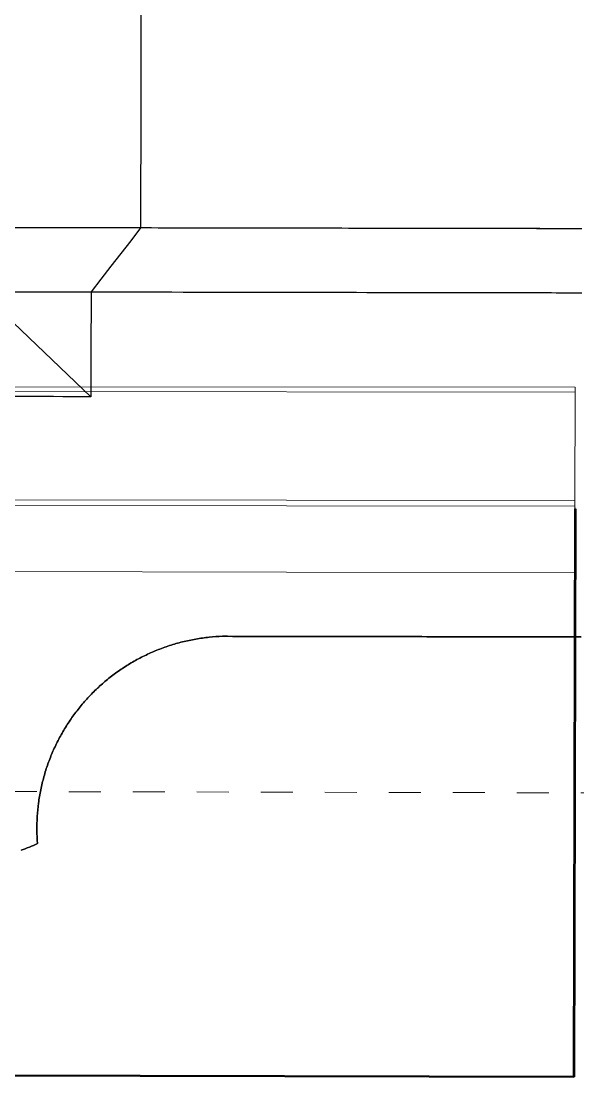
# Model space of a CAD drawing. Header units: metres. Extents: x -1161 to -1081, y 0 to 563.
# Drawn here: x -1103.134 to -1101.395, y 507.691 to 510.989 of the extents above; entities that cross this region are included whole.
import ezdxf

# ---------------------------------------------------------------- set-up
doc = ezdxf.new("R2010")
doc.units = ezdxf.units.M
doc.linetypes.add('JacobsDash', pattern=[0.0045, 0.003, -0.0015])
doc.linetypes.add('JacobsGridLine', pattern=[0.0145, 0.01, -0.001, 0.0025, -0.001])
for name, color, linetype, lineweight in [('A-FLOR', 7, 'Continuous', 50), ('A-FLOR-HDLN', 7, 'JacobsDash', 18), ('A-GENM', 7, 'Continuous', 35), ('S-BEAM', 7, 'Continuous', 50), ('S-BEAM-HDLN', 7, 'JacobsDash', 18), ('S-GRID', 7, 'Continuous', 9)]:
    doc.layers.add(name, color=color, linetype=linetype, lineweight=lineweight)

# ---------------------------------------------------------------- blocks, each defined once
blk = doc.blocks.new('Top of Pavement - RL A - Top of Pavement - RL A-68818558-DRG-2873121 - DECK SLAB GENERAL ARRANGEMENT PLAN')
at = {"layer": 'A-GENM', "color": 9, "lineweight": 25, "true_color": 0xbebebe}
for points, knots in [([(110.3333, -4.4877), (110.2974, -4.3517), (110.2057, -4.0041), (110.0581, -3.445), (109.8906, -2.8102), (109.7232, -2.1755), (109.5557, -1.5407), (109.4161, -1.0118), (109.3044, -0.5886), (109.2207, -0.2712), (109.1369, 0.0461), (109.0253, 0.4693), (108.8858, 0.9981), (108.7183, 1.6327), (108.5509, 2.2673), (108.3834, 2.9019), (108.216, 3.5365), (108.0485, 4.1711), (107.8811, 4.8057), (107.7136, 5.4403), (107.5462, 6.0749), (107.3787, 6.7095), (107.2392, 7.2383), (107.1276, 7.6614), (107.0438, 7.9787), (106.9601, 8.296), (106.8485, 8.7191), (106.7089, 9.2479), (106.5415, 9.8825), (106.4237, 10.3291), (106.3617, 10.564), (106.3555, 10.5875)], [0.3379871, 0.3379871, 0.3379871, 0.3379871, 0.3409091, 0.3454545, 0.35, 0.3545455, 0.3590909, 0.3636364, 0.3659091, 0.3681818, 0.3704545, 0.3727273, 0.3772727, 0.3818182, 0.3863636, 0.3909091, 0.3954545, 0.4, 0.4045455, 0.4090909, 0.4136364, 0.4181818, 0.4227273, 0.425, 0.4272727, 0.4295455, 0.4318182, 0.4363636, 0.4409091, 0.4454545, 0.4459581, 0.4459581, 0.4459581, 0.4459581]), ([(109.3524, -1.5539), (109.3555, -1.5654), (109.4143, -1.7886), (109.529, -2.2232), (109.6965, -2.858), (109.864, -3.4927), (110.0118, -4.0529), (110.1038, -4.4016), (110.14, -4.5387)], [0.64066111, 0.64066111, 0.64066111, 0.64066111, 0.64090909, 0.64545455, 0.65, 0.65454545, 0.65909091, 0.66203663, 0.66203663, 0.66203663, 0.66203663])]:
    blk.add_open_spline(points, degree=3, knots=knots, dxfattribs=at)
blk = doc.blocks.new('T2DPAA-T2D-C3S-RS-M3D-100334_rvt-1-DRG-2873121 - DECK SLAB GENERAL ARRANGEMENT PLAN')
at = {"layer": 'A-GENM', "color": 254, "lineweight": 25, "true_color": 0xd1d1d1}
blk.add_line((-1104.0525, 510.8953), (-1102.9163, 509.8158), dxfattribs=at)
at = {"layer": 'A-GENM', "color": 9, "lineweight": 25, "true_color": 0xbebebe, "flags": 128}
for points in [[(-1102.7562, 513.9168), (-1102.7567, 513.5197), (-1102.7573, 513.1226), (-1102.7578, 512.7256), (-1102.7583, 512.3285), (-1102.7588, 511.9314), (-1102.7593, 511.5344), (-1102.7598, 511.1373), (-1102.7603, 510.7403), (-1102.7608, 510.3432)], [(-1102.7608, 510.3432), (-1102.7919, 510.3033), (-1102.8229, 510.2634), (-1102.8539, 510.2234), (-1102.8849, 510.1835), (-1102.9159, 510.1436)], [(-1102.9159, 510.1436), (-1102.9159, 510.078), (-1102.916, 510.0125), (-1102.9161, 509.9469), (-1102.9162, 509.8813), (-1102.9163, 509.8158)]]:
    blk.add_lwpolyline(points, dxfattribs=at)
at = {"layer": 'A-GENM', "color": 9, "lineweight": 25, "true_color": 0xbebebe}
blk.add_open_spline([(-1101.3818, 510.3408), (-1101.4768, 510.3409), (-1101.7541, 510.3414), (-1102.2138, 510.3422), (-1102.5785, 510.3429), (-1102.7608, 510.3432)], degree=3, knots=[0.7479316, 0.7479316, 0.7479316, 0.7479316, 0.8, 0.9, 1, 1, 1, 1], dxfattribs=at)
for points in [[(-1102.9159, 510.1436), (-1102.7235, 510.1433), (-1102.3388, 510.1426), (-1101.9542, 510.1419), (-1101.7618, 510.1416)], [(-1101.7618, 510.1416), (-1101.6353, 510.1413), (-1101.5087, 510.1411), (-1101.3822, 510.1409)], [(-1102.9163, 509.8158), (-1103.072, 509.8163), (-1103.3835, 509.8173), (-1103.8507, 509.8188), (-1104.318, 509.8203), (-1104.6295, 509.8214), (-1104.7852, 509.8218)], [(-1102.5048, 509.0674), (-1102.5189, 509.0669), (-1102.5329, 509.066), (-1102.5469, 509.0645)], [(-1102.3803, 509.0671), (-1102.4218, 509.0672), (-1102.4633, 509.0673), (-1102.5048, 509.0674)], [(-1102.2558, 509.0669), (-1102.2973, 509.067), (-1102.3388, 509.0671), (-1102.3803, 509.0671)], [(-1102.1312, 509.0667), (-1102.1727, 509.0668), (-1102.2143, 509.0669), (-1102.2558, 509.0669)], [(-1102.0067, 509.0665), (-1102.0482, 509.0666), (-1102.0897, 509.0666), (-1102.1312, 509.0667)], [(-1101.8822, 509.0663), (-1101.9237, 509.0663), (-1101.9652, 509.0664), (-1102.0067, 509.0665)], [(-1101.7577, 509.066), (-1101.7992, 509.0661), (-1101.8407, 509.0662), (-1101.8822, 509.0663)], [(-1101.6332, 509.0658), (-1101.6747, 509.0659), (-1101.7162, 509.066), (-1101.7577, 509.066)], [(-1102.6706, 509.0383), (-1102.684, 509.034), (-1102.6972, 509.0291), (-1102.7103, 509.0239)], [(-1102.63, 509.0499), (-1102.6437, 509.0465), (-1102.6572, 509.0427), (-1102.6706, 509.0383)], [(-1102.5887, 509.0587), (-1102.5957, 509.0575), (-1102.6095, 509.0548), (-1102.6232, 509.0516), (-1102.63, 509.0499)], [(-1102.5469, 509.0645), (-1102.5609, 509.0631), (-1102.5749, 509.0611), (-1102.5887, 509.0587)], [(-1101.5086, 509.0656), (-1101.5501, 509.0657), (-1101.5916, 509.0657), (-1101.6332, 509.0658)], [(-1101.3841, 509.0654), (-1101.4256, 509.0655), (-1101.4671, 509.0655), (-1101.5086, 509.0656)], [(-1102.7488, 509.0067), (-1102.7615, 509.0005), (-1102.7739, 508.9938), (-1102.7861, 508.9868)], [(-1102.7103, 509.0239), (-1102.7233, 509.0186), (-1102.7362, 509.0128), (-1102.7488, 509.0067)], [(-1102.7861, 508.9868), (-1102.7982, 508.9797), (-1102.8102, 508.9722), (-1102.8218, 508.9643)], [(-1102.8559, 508.9394), (-1102.867, 508.9308), (-1102.8777, 508.9217), (-1102.8882, 508.9122)], [(-1102.8218, 508.9643), (-1102.8335, 508.9564), (-1102.8448, 508.9481), (-1102.8559, 508.9394)], [(-1102.8882, 508.9122), (-1102.8986, 508.9028), (-1102.9087, 508.8929), (-1102.9184, 508.8828)], [(-1102.9184, 508.8828), (-1102.9281, 508.8726), (-1102.9375, 508.8621), (-1102.9465, 508.8513)], [(-1102.9465, 508.8513), (-1102.9555, 508.8405), (-1102.9641, 508.8294), (-1102.9723, 508.8179)], [(-1102.9723, 508.8179), (-1102.9806, 508.8065), (-1102.9884, 508.7948), (-1102.9958, 508.7828)], [(-1102.9958, 508.7828), (-1103.0031, 508.7708), (-1103.0101, 508.7586), (-1103.0166, 508.7462)], [(-1103.0166, 508.7462), (-1103.0232, 508.7337), (-1103.0293, 508.721), (-1103.0349, 508.7081)], [(-1103.0349, 508.7081), (-1103.0405, 508.6952), (-1103.0457, 508.6821), (-1103.0504, 508.6689)], [(-1103.0504, 508.6689), (-1103.0552, 508.6556), (-1103.0594, 508.6422), (-1103.0632, 508.6286)], [(-1103.0632, 508.6286), (-1103.067, 508.6151), (-1103.0703, 508.6014), (-1103.0731, 508.5876)], [(-1103.0731, 508.5876), (-1103.0759, 508.5738), (-1103.0782, 508.5599), (-1103.08, 508.546)], [(-1103.08, 508.546), (-1103.0819, 508.532), (-1103.0832, 508.518), (-1103.0841, 508.504)], [(-1103.0841, 508.504), (-1103.0849, 508.4899), (-1103.0853, 508.4759), (-1103.0851, 508.4618)], [(-1103.0851, 508.4618), (-1103.085, 508.4477), (-1103.0844, 508.4337), (-1103.0832, 508.4196)], [(-1103.0832, 508.4196), (-1103.1001, 508.4123), (-1103.1171, 508.4054), (-1103.1344, 508.3989)]]:
    blk.add_open_spline(points, degree=3, dxfattribs=at)
at = {"layer": 'A-GENM', "color": 253, "lineweight": 25, "true_color": 0xa3a3a3}
for points in [[(-1102.5469, 509.0645), (-1102.5329, 509.0659), (-1102.5189, 509.0669), (-1102.5048, 509.0674)], [(-1102.5048, 509.0674), (-1102.4633, 509.0673), (-1102.4218, 509.0672), (-1102.3803, 509.0671)], [(-1102.3803, 509.0671), (-1102.3388, 509.0671), (-1102.2973, 509.067), (-1102.2558, 509.0669)], [(-1102.2558, 509.0669), (-1102.2143, 509.0669), (-1102.1727, 509.0668), (-1102.1312, 509.0667)], [(-1102.1312, 509.0667), (-1102.0897, 509.0666), (-1102.0482, 509.0666), (-1102.0067, 509.0665)], [(-1102.0067, 509.0665), (-1101.9652, 509.0664), (-1101.9237, 509.0663), (-1101.8822, 509.0663)], [(-1101.8822, 509.0663), (-1101.8407, 509.0662), (-1101.7992, 509.0661), (-1101.7577, 509.066)], [(-1101.7577, 509.066), (-1101.7162, 509.066), (-1101.6747, 509.0659), (-1101.6332, 509.0658)], [(-1102.7103, 509.0239), (-1102.6972, 509.0291), (-1102.684, 509.034), (-1102.6706, 509.0383)], [(-1102.6706, 509.0383), (-1102.6572, 509.0427), (-1102.6437, 509.0465), (-1102.63, 509.0499)], [(-1102.63, 509.0499), (-1102.6164, 509.0533), (-1102.6026, 509.0562), (-1102.5887, 509.0587)], [(-1102.5887, 509.0587), (-1102.5749, 509.0611), (-1102.5609, 509.063), (-1102.5469, 509.0645)], [(-1101.6332, 509.0658), (-1101.5916, 509.0657), (-1101.5501, 509.0657), (-1101.5086, 509.0656)], [(-1101.5086, 509.0656), (-1101.4671, 509.0655), (-1101.4256, 509.0655), (-1101.3841, 509.0654)], [(-1102.7861, 508.9868), (-1102.7739, 508.9938), (-1102.7615, 509.0005), (-1102.7488, 509.0066)], [(-1102.7488, 509.0066), (-1102.7362, 509.0128), (-1102.7233, 509.0186), (-1102.7103, 509.0239)], [(-1102.8218, 508.9643), (-1102.8102, 508.9722), (-1102.7982, 508.9797), (-1102.7861, 508.9868)], [(-1102.8881, 508.9122), (-1102.8777, 508.9217), (-1102.867, 508.9307), (-1102.8559, 508.9394)], [(-1102.8559, 508.9394), (-1102.8448, 508.9481), (-1102.8335, 508.9564), (-1102.8218, 508.9643)], [(-1102.9184, 508.8828), (-1102.9087, 508.8929), (-1102.8986, 508.9028), (-1102.8881, 508.9122)], [(-1102.9465, 508.8513), (-1102.9375, 508.8621), (-1102.9281, 508.8726), (-1102.9184, 508.8828)], [(-1102.9723, 508.8179), (-1102.9641, 508.8294), (-1102.9555, 508.8405), (-1102.9465, 508.8513)], [(-1102.9957, 508.7828), (-1102.9884, 508.7948), (-1102.9805, 508.8065), (-1102.9723, 508.8179)], [(-1103.0166, 508.7461), (-1103.0101, 508.7586), (-1103.0031, 508.7708), (-1102.9957, 508.7828)], [(-1103.0349, 508.7081), (-1103.0293, 508.721), (-1103.0232, 508.7337), (-1103.0166, 508.7461)], [(-1103.0504, 508.6689), (-1103.0457, 508.6821), (-1103.0405, 508.6952), (-1103.0349, 508.7081)], [(-1103.0632, 508.6286), (-1103.0594, 508.6422), (-1103.0552, 508.6556), (-1103.0504, 508.6689)], [(-1103.0731, 508.5876), (-1103.0703, 508.6014), (-1103.067, 508.6151), (-1103.0632, 508.6286)], [(-1103.08, 508.546), (-1103.0791, 508.553), (-1103.077, 508.5669), (-1103.0745, 508.5807), (-1103.0731, 508.5876)], [(-1103.0841, 508.504), (-1103.0832, 508.518), (-1103.0819, 508.532), (-1103.08, 508.546)], [(-1103.0851, 508.4618), (-1103.0853, 508.4759), (-1103.0849, 508.4899), (-1103.0841, 508.504)], [(-1103.0832, 508.4196), (-1103.0844, 508.4337), (-1103.085, 508.4477), (-1103.0851, 508.4618)], [(-1103.1344, 508.3989), (-1103.1171, 508.4054), (-1103.1001, 508.4123), (-1103.0832, 508.4196)]]:
    blk.add_open_spline(points, degree=3, dxfattribs=at)
at = {"layer": 'A-GENM', "color": 253, "lineweight": 25, "true_color": 0xa3a3a3, "rotation": 75.11694444444437}
blk.add_blockref('Top of Pavement - RL A - Top of Pavement - RL A-68818558-DRG-2873121 - DECK SLAB GENERAL ARRANGEMENT PLAN', (-1134.0578, 404.8616), dxfattribs=at)
blk = doc.blocks.new('03_SFR_ACS_Abutment_BR08_Retaining wall CS - ABUTMENT SOUTH WEST_B08-7985321-DRG-2873121 - DECK SLAB GENERAL ARRANGEMENT PLAN')
at = {"layer": 'S-BEAM', "color": 252, "true_color": 0x888888}
for p, q in [((-1101.4073, 507.6909), (-1101.4034, 509.4659)), ((-1101.4025, 509.4659), (-1101.4064, 507.6909)), ((-1101.4034, 509.4659), (-1101.4025, 509.4659)), ((-1111.3868, 507.7129), (-1101.4073, 507.6909)), ((-1101.4068, 507.6909), (-1101.4073, 507.6909)), ((-1101.4064, 507.6909), (-1101.4068, 507.6909))]:
    blk.add_line(p, q, dxfattribs=at)

msp = doc.modelspace()

# ---------------------------------------------------------------- linework, layer by layer
at = {"layer": 'A-FLOR', "color": 9, "lineweight": 18, "true_color": 0xc3c3c3}
for p, q in [((-1111.1765, 509.853), (-1101.4032, 509.8454)), ((-1101.4032, 509.8304), (-1111.1765, 509.8378)), ((-1111.1767, 509.5001), (-1101.4038, 509.4921)), ((-1111.1768, 509.4823), (-1101.4039, 509.4742)), ((-1111.1769, 509.2867), (-1101.4042, 509.2658))]:
    msp.add_line(p, q, dxfattribs=at)
at = {"layer": 'A-FLOR', "color": 9, "lineweight": 18, "true_color": 0xc3c3c3, "flags": 128}
for points in [[(-1101.4032, 509.8304), (-1101.4034, 509.7628), (-1101.4035, 509.6951), (-1101.4036, 509.6274), (-1101.4037, 509.5598), (-1101.4038, 509.4921)], [(-1101.4032, 509.8454), (-1101.4032, 509.8379), (-1101.4032, 509.8304)], [(-1101.4039, 509.4742), (-1101.4039, 509.451), (-1101.404, 509.4279), (-1101.404, 509.4047), (-1101.404, 509.3816), (-1101.4041, 509.3584), (-1101.4041, 509.3353), (-1101.4042, 509.3121), (-1101.4042, 509.289), (-1101.4042, 509.2658)], [(-1101.4038, 509.4921), (-1101.4039, 509.4831), (-1101.4039, 509.4742)]]:
    msp.add_lwpolyline(points, dxfattribs=at)
at = {"layer": 'A-FLOR', "color": 9, "lineweight": 18, "true_color": 0xc3c3c3}
msp.add_open_spline([(-1101.4032, 509.8459), (-1101.4032, 509.8458), (-1101.4032, 509.8457), (-1101.4032, 509.8456), (-1101.4032, 509.8455)], degree=3, dxfattribs=at)
at = {"layer": 'A-FLOR-HDLN', "color": 9, "true_color": 0xc3c3c3}
msp.add_line((-1101.4032, 509.8455), (-1101.4032, 509.8459), dxfattribs=at)
msp.add_open_spline([(-1101.4032, 509.8459), (-1101.4032, 509.8458), (-1101.4032, 509.8457), (-1101.4032, 509.8456), (-1101.4032, 509.8455)], degree=3, dxfattribs=at)
at = {"layer": 'S-GRID', "linetype": 'JacobsGridLine', "lineweight": 18}
msp.add_line((-1111.3849, 508.6004), (-1100.0455, 508.5754), dxfattribs=at)

# ---------------------------------------------------------------- block references
at = {"lineweight": 5}
msp.add_blockref('T2DPAA-T2D-C3S-RS-M3D-100334_rvt-1-DRG-2873121 - DECK SLAB GENERAL ARRANGEMENT PLAN', (0, 0), dxfattribs=at)
at = {"layer": 'S-BEAM-HDLN', "color": 252, "true_color": 0x888888}
msp.add_blockref('03_SFR_ACS_Abutment_BR08_Retaining wall CS - ABUTMENT SOUTH WEST_B08-7985321-DRG-2873121 - DECK SLAB GENERAL ARRANGEMENT PLAN', (0, 0), dxfattribs=at)

doc.saveas('drawing.dxf')
